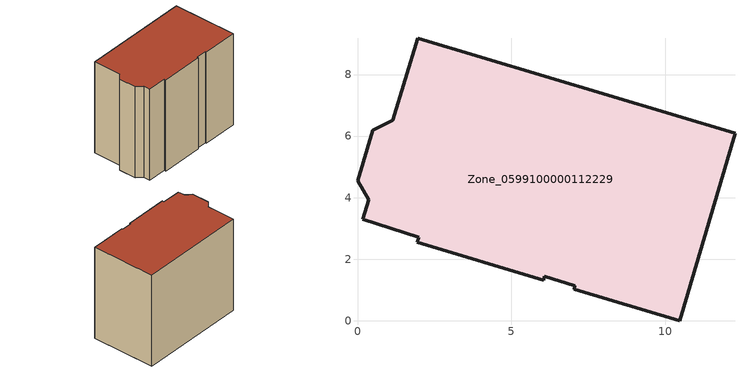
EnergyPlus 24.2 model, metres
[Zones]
Zone_0599100000112229
 floor ground (C_G): 6.06,1.44 6.05,1.32 1.94,2.55 2,2.72 0.17,3.29 0.36,3.94 0,4.55 0.5,6.19 1.15,6.51 1.95,9.18 12.27,6.1 10.48,0 7.05,1.02 7.06,1.13 z0
 wall outside (C_F): 12.27,6.1 1.95,9.18 1.15,6.51 0.5,6.19 0,4.55 0.36,3.94 0.17,3.29 2,2.72 1.94,2.55 6.05,1.32 6.06,1.44 7.06,1.13 7.05,1.02 10.48,0 12.27,6.1 z0:9.52
 roof outside (C_R): 6.06,1.44 7.06,1.13 7.05,1.02 10.48,0 12.27,6.1 1.95,9.18 1.15,6.51 0.5,6.19 0,4.55 0.36,3.94 0.17,3.29 2,2.72 1.94,2.55 6.05,1.32 z9.52
[BUILDING]
Pand.0599100000112229: North Axis=0; Terrain=City; Loads Convergence Tolerance Value=0.04; Temperature Convergence Tolerance Value=0.4; Solar Distribution=FullExterior; Maximum Number of Warmup Days=25; Minimum Number of Warmup Days=1
[Site:Location]
Rotterdam.The.Hague.AP_ZH_NLD Design_Conditions: Latitude=51.96; Longitude=4.45; Time Zone=1; Elevation=-4.5
[SITE:GROUNDTEMPERATURE:BUILDINGSURFACE]
18, 18, 18, 18, 18, 18, 18, 18, 18, 18, 18, 18
[MATERIAL] Thermal Absorptance=0.9; Solar Absorptance=0.7; Visible Absorptance=0.7
Name | Roughness | Thickness | Conductivity | Density | Specific Heat
G.TC.1946 | MediumSmooth | 0.15 | 1 | 540 | 1210
F.TC.1946 | Rough | 0.3 | 0.857143 | 1920 | 840
R.TC.1946 | MediumRough | 0.2 | 0.909091 | 1500 | 1000
[CONSTRUCTION]
C_G: G.TC.1946
C_F: F.TC.1946
C_R: R.TC.1946
[ZONE]
Zone_0599100000112229: Type=1; Multiplier=1; Ceiling Height=Autocalculate; Volume=Autocalculate; Floor Area=autocalculate; Part of Total Floor Area=Yes
[ZONEINFILTRATION:DESIGNFLOWRATE]
Infil_Zone_0599100000112229: Zone or ZoneList or Space or SpaceList=Zone_0599100000112229; Schedule=AlwaysOn; Design Flow Rate Calculation Method=Flow/Area; Flow Rate per Floor Area=0.003; Constant Term Coefficient=1; Temperature Term Coefficient=0; Velocity Term Coefficient=0; Velocity Squared Term Coefficient=0
[HVACTEMPLATE:ZONE:IDEALLOADSAIRSYSTEM]
Zone_0599100000112229: Maximum Heating Supply Air Temperature=50; Minimum Cooling Supply Air Temperature=13; Maximum Heating Supply Air Humidity Ratio=0.0156; Minimum Cooling Supply Air Humidity Ratio=0.0077; Heating Limit=NoLimit; Cooling Limit=NoLimit; Dehumidification Control Type=ConstantSensibleHeatRatio; Cooling Sensible Heat Ratio=0.7; Dehumidification Setpoint=60; Humidification Control Type=None; Humidification Setpoint=30; Outdoor Air Method=None; Outdoor Air Flow Rate per Person=0.00944; Outdoor Air Flow Rate per Zone Floor Area=0; Outdoor Air Flow Rate per Zone=0; Demand Controlled Ventilation Type=None; Outdoor Air Economizer Type=NoEconomizer; Heat Recovery Type=None; Sensible Heat Recovery Effectiveness=0.7; Latent Heat Recovery Effectiveness=0.65
[ZONECONTROL:THERMOSTAT]
ThermostatControl_Zone_0599100000112229: Zone or ZoneList=Zone_0599100000112229; Control Type Schedule=DualSetpointControlType; Control 1=Thermostat_Zone_0599100000112229; Temperature Difference Between Cutout And Setpoint=0
[THERMOSTATSETPOINT:DUALSETPOINT]
Thermostat_Zone_0599100000112229: Heating Setpoint Temperature Schedule=HeatingSetpoint_Zone_0599100000112229; Cooling Setpoint Temperature Schedule=CoolingSetpoint_Zone_0599100000112229
[SCHEDULE:COMPACT]
HeatingSetpoint_Zone_0599100000112229: Through: 12/31, For: AllDays, Until: 24:00, 21
CoolingSetpoint_Zone_0599100000112229: Through: 12/31, For: AllDays, Until: 24:00, 24
DualSetpointControlType: Through: 12/31, For: AllDays, Until: 24:00, 4
AlwaysOn: Through: 12/31, For: AllDays, Until: 24:00, 1
